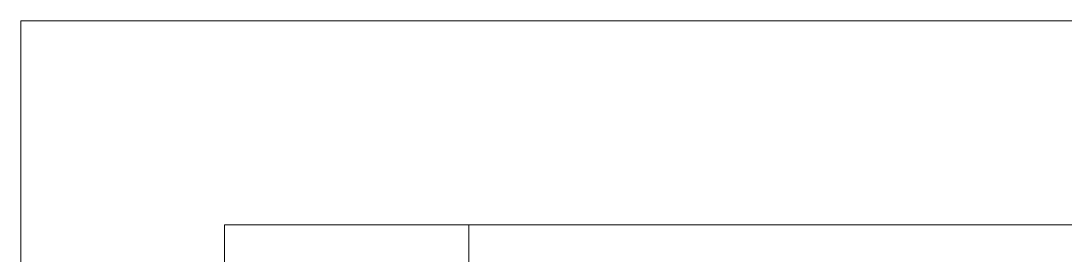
# Model space of a CAD drawing. Header units: millimetres. Extents: x -159872 to 386485, y -250577 to 158966.
# Drawn here: x 158618.8 to 158747, y 14285.7 to 14314.4 of the extents above; entities that cross this region are included whole.
import ezdxf

# ---------------------------------------------------------------- set-up
doc = ezdxf.new("R2010")
doc.units = ezdxf.units.MM
doc.layers.add('LDS-equipment-kitchen equipment', color=3, linetype='Continuous', lineweight=13)

# ---------------------------------------------------------------- blocks, each defined once
blk = doc.blocks.new('Group-357')
at = {"layer": 'LDS-equipment-kitchen equipment'}
for p, q in [((98945.29, 50771.9), (97945.29, 50771.9)), ((97945.29, 50771.9), (97945.29, 50071.9)), ((97970.29, 50746.9), (98645.29, 50746.9)), ((97970.29, 50746.9), (97970.29, 50096.9)), ((98000.29, 50746.9), (98000.29, 50096.9))]:
    blk.add_line(p, q, dxfattribs=at)
blk = doc.blocks.new('Group-410')
at = {"layer": 'LDS-equipment-kitchen equipment'}
blk.add_blockref('Group-357', (0, 0), dxfattribs=at)

msp = doc.modelspace()

# ---------------------------------------------------------------- block references
at = {"layer": 'LDS-equipment-kitchen equipment', "color": 7}
msp.add_blockref('Group-410', (60673.51323, -36457.51522), dxfattribs=at)

doc.saveas('drawing.dxf')
